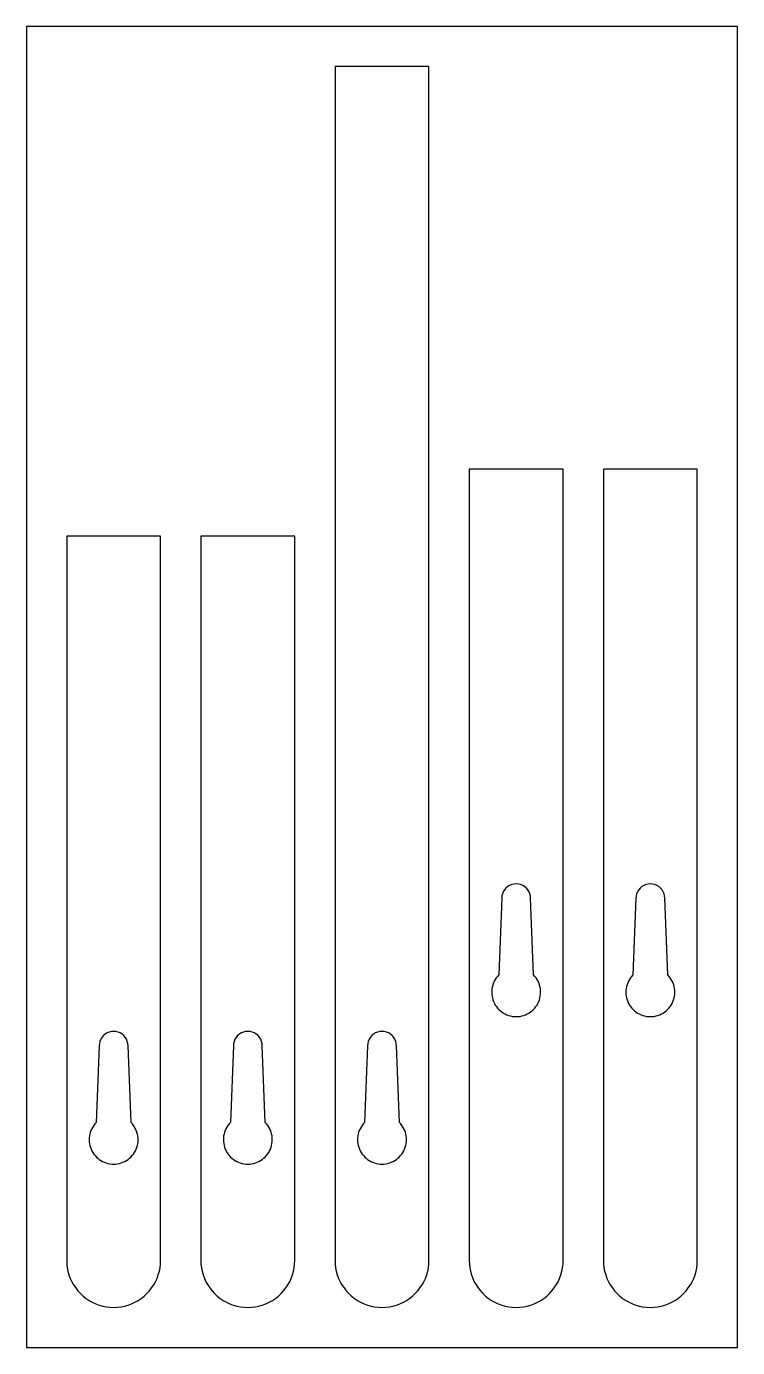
# Model space of a CAD drawing. Header units: millimetres. Extents: x 0 to 106, y 0 to 197.
import ezdxf

# ---------------------------------------------------------------- set-up
doc = ezdxf.new("R2010")
doc.units = ezdxf.units.MM
doc.layers.add('CORTE', color=1, linetype='Continuous')
doc.layers.add('PLANCHA', color=8, linetype='Continuous')

msp = doc.modelspace()

# ---------------------------------------------------------------- linework, layer by layer
at = {"layer": 'CORTE'}
for points in [[(46, 13), (46.02, 12.45), (46.09, 11.9), (46.19, 11.37), (46.34, 10.84), (46.53, 10.32), (46.76, 9.82), (47.03, 9.34), (47.34, 8.89), (47.68, 8.45), (48.05, 8.05), (48.45, 7.68), (48.89, 7.34), (49.34, 7.03), (49.82, 6.76), (50.32, 6.53), (50.84, 6.34), (51.37, 6.19), (51.9, 6.09), (52.45, 6.02), (53, 6), (53.55, 6.02), (54.1, 6.09), (54.63, 6.19), (55.16, 6.34), (55.68, 6.53), (56.18, 6.76), (56.66, 7.03), (57.11, 7.34), (57.55, 7.68), (57.95, 8.05), (58.32, 8.45), (58.66, 8.89), (58.97, 9.34), (59.24, 9.82), (59.47, 10.32), (59.66, 10.84), (59.81, 11.37), (59.91, 11.9), (59.98, 12.45), (60, 13), (60, 191), (46, 191)], [(66, 13), (66.02, 12.45), (66.09, 11.9), (66.19, 11.37), (66.34, 10.84), (66.53, 10.32), (66.76, 9.82), (67.03, 9.34), (67.34, 8.89), (67.68, 8.45), (68.05, 8.05), (68.45, 7.68), (68.89, 7.34), (69.34, 7.03), (69.82, 6.76), (70.32, 6.53), (70.84, 6.34), (71.37, 6.19), (71.9, 6.09), (72.45, 6.02), (73, 6), (73.55, 6.02), (74.1, 6.09), (74.63, 6.19), (75.16, 6.34), (75.68, 6.53), (76.18, 6.76), (76.66, 7.03), (77.11, 7.34), (77.55, 7.68), (77.95, 8.05), (78.32, 8.45), (78.66, 8.89), (78.97, 9.34), (79.24, 9.82), (79.47, 10.32), (79.66, 10.84), (79.81, 11.37), (79.91, 11.9), (79.98, 12.45), (80, 13), (80, 131), (66, 131)], [(86, 13), (86.02, 12.45), (86.09, 11.9), (86.19, 11.37), (86.34, 10.84), (86.53, 10.32), (86.76, 9.82), (87.03, 9.34), (87.34, 8.89), (87.68, 8.45), (88.05, 8.05), (88.45, 7.68), (88.89, 7.34), (89.34, 7.03), (89.82, 6.76), (90.32, 6.53), (90.84, 6.34), (91.37, 6.19), (91.9, 6.09), (92.45, 6.02), (93, 6), (93.55, 6.02), (94.1, 6.09), (94.63, 6.19), (95.16, 6.34), (95.68, 6.53), (96.18, 6.76), (96.66, 7.03), (97.11, 7.34), (97.55, 7.68), (97.95, 8.05), (98.32, 8.45), (98.66, 8.89), (98.97, 9.34), (99.24, 9.82), (99.47, 10.32), (99.66, 10.84), (99.81, 11.37), (99.91, 11.9), (99.98, 12.45), (100, 13), (100, 131), (86, 131)], [(6, 13), (6.02, 12.45), (6.09, 11.9), (6.19, 11.37), (6.34, 10.84), (6.53, 10.32), (6.76, 9.82), (7.03, 9.34), (7.34, 8.89), (7.68, 8.45), (8.05, 8.05), (8.45, 7.68), (8.89, 7.34), (9.34, 7.03), (9.82, 6.76), (10.32, 6.53), (10.84, 6.34), (11.37, 6.19), (11.9, 6.09), (12.45, 6.02), (13, 6), (13.55, 6.02), (14.1, 6.09), (14.63, 6.19), (15.16, 6.34), (15.68, 6.53), (16.18, 6.76), (16.66, 7.03), (17.11, 7.34), (17.55, 7.68), (17.95, 8.05), (18.32, 8.45), (18.66, 8.89), (18.97, 9.34), (19.24, 9.82), (19.47, 10.32), (19.66, 10.84), (19.81, 11.37), (19.91, 11.9), (19.98, 12.45), (20, 13), (20, 121), (6, 121)], [(26, 13), (26.02, 12.45), (26.09, 11.9), (26.19, 11.37), (26.34, 10.84), (26.53, 10.32), (26.76, 9.82), (27.03, 9.34), (27.34, 8.89), (27.68, 8.45), (28.05, 8.05), (28.45, 7.68), (28.89, 7.34), (29.34, 7.03), (29.82, 6.76), (30.32, 6.53), (30.84, 6.34), (31.37, 6.19), (31.9, 6.09), (32.45, 6.02), (33, 6), (33.55, 6.02), (34.1, 6.09), (34.63, 6.19), (35.16, 6.34), (35.68, 6.53), (36.18, 6.76), (36.66, 7.03), (37.11, 7.34), (37.55, 7.68), (37.95, 8.05), (38.32, 8.45), (38.66, 8.89), (38.97, 9.34), (39.24, 9.82), (39.47, 10.32), (39.66, 10.84), (39.81, 11.37), (39.91, 11.9), (39.98, 12.45), (40, 13), (40, 121), (26, 121)], [(75.6, 55.56), (75.15, 67), (75.12, 67.34), (75.04, 67.66), (74.92, 67.98), (74.74, 68.26), (74.52, 68.52), (74.26, 68.74), (73.98, 68.92), (73.66, 69.04), (73.34, 69.12), (73, 69.15), (72.66, 69.12), (72.34, 69.04), (72.02, 68.92), (71.74, 68.74), (71.48, 68.52), (71.26, 68.26), (71.08, 67.98), (70.96, 67.66), (70.88, 67.34), (70.85, 67), (70.4, 55.56), (70.21, 55.35), (70.03, 55.12), (69.88, 54.89), (69.74, 54.64), (69.62, 54.38), (69.52, 54.11), (69.45, 53.83), (69.39, 53.55), (69.36, 53.27), (69.35, 52.98), (69.36, 52.7), (69.4, 52.41), (69.45, 52.13), (69.53, 51.86), (69.63, 51.59), (69.75, 51.33), (69.89, 51.08), (70.05, 50.85), (70.23, 50.62), (70.43, 50.41), (70.64, 50.22), (70.86, 50.04), (71.1, 49.88), (71.35, 49.75), (71.61, 49.63), (71.88, 49.53), (72.15, 49.45), (72.43, 49.39), (72.71, 49.36), (73, 49.35), (73.29, 49.36), (73.57, 49.39), (73.85, 49.45), (74.12, 49.53), (74.39, 49.63), (74.65, 49.75), (74.9, 49.88), (75.14, 50.04), (75.36, 50.22), (75.57, 50.41), (75.77, 50.62), (75.95, 50.85), (76.11, 51.08), (76.25, 51.33), (76.37, 51.59), (76.47, 51.86), (76.55, 52.13), (76.6, 52.41), (76.64, 52.7), (76.65, 52.98), (76.64, 53.27), (76.61, 53.55), (76.55, 53.83), (76.48, 54.11), (76.38, 54.38), (76.26, 54.64), (76.12, 54.89), (75.97, 55.12), (75.79, 55.35)], [(95.6, 55.56), (95.15, 67), (95.12, 67.34), (95.04, 67.66), (94.92, 67.98), (94.74, 68.26), (94.52, 68.52), (94.26, 68.74), (93.98, 68.92), (93.66, 69.04), (93.34, 69.12), (93, 69.15), (92.66, 69.12), (92.34, 69.04), (92.02, 68.92), (91.74, 68.74), (91.48, 68.52), (91.26, 68.26), (91.08, 67.98), (90.96, 67.66), (90.88, 67.34), (90.85, 67), (90.4, 55.56), (90.21, 55.35), (90.03, 55.12), (89.88, 54.89), (89.74, 54.64), (89.62, 54.38), (89.52, 54.11), (89.45, 53.83), (89.39, 53.55), (89.36, 53.27), (89.35, 52.98), (89.36, 52.7), (89.4, 52.41), (89.45, 52.13), (89.53, 51.86), (89.63, 51.59), (89.75, 51.33), (89.89, 51.08), (90.05, 50.85), (90.23, 50.62), (90.43, 50.41), (90.64, 50.22), (90.86, 50.04), (91.1, 49.88), (91.35, 49.75), (91.61, 49.63), (91.88, 49.53), (92.15, 49.45), (92.43, 49.39), (92.71, 49.36), (93, 49.35), (93.29, 49.36), (93.57, 49.39), (93.85, 49.45), (94.12, 49.53), (94.39, 49.63), (94.65, 49.75), (94.9, 49.88), (95.14, 50.04), (95.36, 50.22), (95.57, 50.41), (95.77, 50.62), (95.95, 50.85), (96.11, 51.08), (96.25, 51.33), (96.37, 51.59), (96.47, 51.86), (96.55, 52.13), (96.6, 52.41), (96.64, 52.7), (96.65, 52.98), (96.64, 53.27), (96.61, 53.55), (96.55, 53.83), (96.48, 54.11), (96.38, 54.38), (96.26, 54.64), (96.12, 54.89), (95.97, 55.12), (95.79, 55.35)], [(15.6, 33.56), (15.15, 45), (15.12, 45.34), (15.04, 45.66), (14.92, 45.98), (14.74, 46.26), (14.52, 46.52), (14.26, 46.74), (13.98, 46.92), (13.66, 47.04), (13.34, 47.12), (13, 47.15), (12.66, 47.12), (12.34, 47.04), (12.02, 46.92), (11.74, 46.74), (11.48, 46.52), (11.26, 46.26), (11.08, 45.98), (10.96, 45.66), (10.88, 45.34), (10.85, 45), (10.4, 33.56), (10.21, 33.35), (10.03, 33.12), (9.88, 32.89), (9.74, 32.64), (9.62, 32.38), (9.52, 32.11), (9.45, 31.83), (9.39, 31.55), (9.36, 31.27), (9.35, 30.98), (9.36, 30.7), (9.4, 30.41), (9.45, 30.13), (9.53, 29.86), (9.63, 29.59), (9.75, 29.33), (9.89, 29.08), (10.05, 28.85), (10.23, 28.62), (10.43, 28.41), (10.64, 28.22), (10.86, 28.04), (11.1, 27.88), (11.35, 27.75), (11.61, 27.63), (11.88, 27.53), (12.15, 27.45), (12.43, 27.39), (12.71, 27.36), (13, 27.35), (13.29, 27.36), (13.57, 27.39), (13.85, 27.45), (14.12, 27.53), (14.39, 27.63), (14.65, 27.75), (14.9, 27.88), (15.14, 28.04), (15.36, 28.22), (15.57, 28.41), (15.77, 28.62), (15.95, 28.85), (16.11, 29.08), (16.25, 29.33), (16.37, 29.59), (16.47, 29.86), (16.55, 30.13), (16.6, 30.41), (16.64, 30.7), (16.65, 30.98), (16.64, 31.27), (16.61, 31.55), (16.55, 31.83), (16.48, 32.11), (16.38, 32.38), (16.26, 32.64), (16.12, 32.89), (15.97, 33.12), (15.79, 33.35)], [(35.6, 33.56), (35.15, 45), (35.12, 45.34), (35.04, 45.66), (34.92, 45.98), (34.74, 46.26), (34.52, 46.52), (34.26, 46.74), (33.98, 46.92), (33.66, 47.04), (33.34, 47.12), (33, 47.15), (32.66, 47.12), (32.34, 47.04), (32.02, 46.92), (31.74, 46.74), (31.48, 46.52), (31.26, 46.26), (31.08, 45.98), (30.96, 45.66), (30.88, 45.34), (30.85, 45), (30.4, 33.56), (30.21, 33.35), (30.03, 33.12), (29.88, 32.89), (29.74, 32.64), (29.62, 32.38), (29.52, 32.11), (29.45, 31.83), (29.39, 31.55), (29.36, 31.27), (29.35, 30.98), (29.36, 30.7), (29.4, 30.41), (29.45, 30.13), (29.53, 29.86), (29.63, 29.59), (29.75, 29.33), (29.89, 29.08), (30.05, 28.85), (30.23, 28.62), (30.43, 28.41), (30.64, 28.22), (30.86, 28.04), (31.1, 27.88), (31.35, 27.75), (31.61, 27.63), (31.88, 27.53), (32.15, 27.45), (32.43, 27.39), (32.71, 27.36), (33, 27.35), (33.29, 27.36), (33.57, 27.39), (33.85, 27.45), (34.12, 27.53), (34.39, 27.63), (34.65, 27.75), (34.9, 27.88), (35.14, 28.04), (35.36, 28.22), (35.57, 28.41), (35.77, 28.62), (35.95, 28.85), (36.11, 29.08), (36.25, 29.33), (36.37, 29.59), (36.47, 29.86), (36.55, 30.13), (36.6, 30.41), (36.64, 30.7), (36.65, 30.98), (36.64, 31.27), (36.61, 31.55), (36.55, 31.83), (36.48, 32.11), (36.38, 32.38), (36.26, 32.64), (36.12, 32.89), (35.97, 33.12), (35.79, 33.35)], [(55.6, 33.56), (55.15, 45), (55.12, 45.34), (55.04, 45.66), (54.92, 45.98), (54.74, 46.26), (54.52, 46.52), (54.26, 46.74), (53.98, 46.92), (53.66, 47.04), (53.34, 47.12), (53, 47.15), (52.66, 47.12), (52.34, 47.04), (52.02, 46.92), (51.74, 46.74), (51.48, 46.52), (51.26, 46.26), (51.08, 45.98), (50.96, 45.66), (50.88, 45.34), (50.85, 45), (50.4, 33.56), (50.21, 33.35), (50.03, 33.12), (49.88, 32.89), (49.74, 32.64), (49.62, 32.38), (49.52, 32.11), (49.45, 31.83), (49.39, 31.55), (49.36, 31.27), (49.35, 30.98), (49.36, 30.7), (49.4, 30.41), (49.45, 30.13), (49.53, 29.86), (49.63, 29.59), (49.75, 29.33), (49.89, 29.08), (50.05, 28.85), (50.23, 28.62), (50.43, 28.41), (50.64, 28.22), (50.86, 28.04), (51.1, 27.88), (51.35, 27.75), (51.61, 27.63), (51.88, 27.53), (52.15, 27.45), (52.43, 27.39), (52.71, 27.36), (53, 27.35), (53.29, 27.36), (53.57, 27.39), (53.85, 27.45), (54.12, 27.53), (54.39, 27.63), (54.65, 27.75), (54.9, 27.88), (55.14, 28.04), (55.36, 28.22), (55.57, 28.41), (55.77, 28.62), (55.95, 28.85), (56.11, 29.08), (56.25, 29.33), (56.37, 29.59), (56.47, 29.86), (56.55, 30.13), (56.6, 30.41), (56.64, 30.7), (56.65, 30.98), (56.64, 31.27), (56.61, 31.55), (56.55, 31.83), (56.48, 32.11), (56.38, 32.38), (56.26, 32.64), (56.12, 32.89), (55.97, 33.12), (55.79, 33.35)]]:
    msp.add_lwpolyline(points, close=True, dxfattribs=at)
at = {"layer": 'PLANCHA'}
msp.add_lwpolyline([(0, 0), (106, 0), (106, 197), (0, 197)], close=True, dxfattribs=at)

doc.saveas('drawing.dxf')
